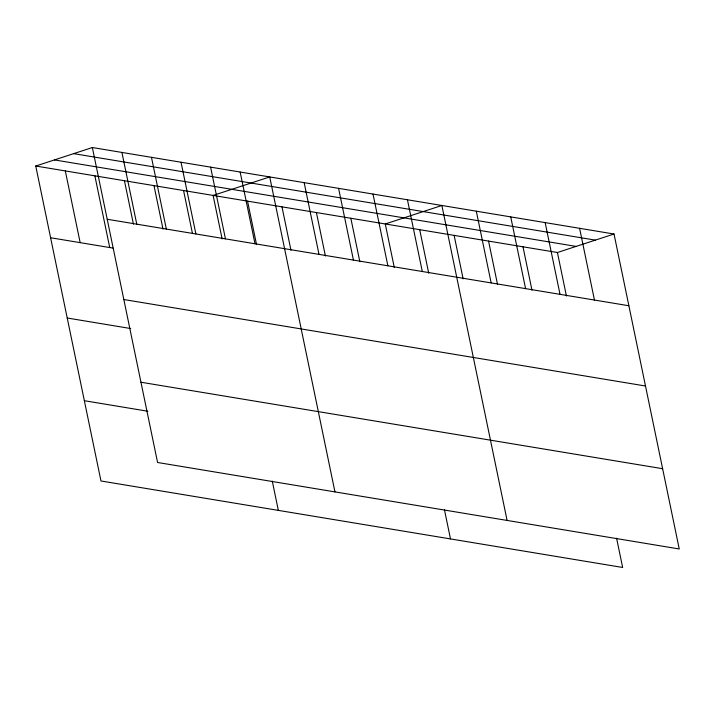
<?xml version="1.0" encoding="UTF-8"?>
<svg xmlns="http://www.w3.org/2000/svg" width="715" height="715" viewBox="0 0 715 715"><rect width="100%" height="100%" fill="white"/><g stroke="black" fill="none" stroke-linecap="round" stroke-linejoin="round"><path stroke-width="1.07" d="M616.58 538.181L622.649 567.469L100.976 480.981L35.75 166.023L92.351 147.531L614.024 234.019L679.25 548.977L157.577 462.489L92.351 147.531M35.75 166.023L557.423 252.511L614.024 234.019M73.672 153.636L595.345 240.124M54.429 159.919L576.102 246.407M107.205 219.264L628.878 305.752M50.604 237.746L113.015 248.096M123.829 299.531L645.502 386.011M67.228 318.014L130.729 328.543M140.953 382.23L662.626 468.709M84.352 400.713L147.853 411.241M579.597 228.308L594.451 300.041M557.423 252.511L566.423 295.983M545.161 222.606L560.015 294.33M522.987 246.8L531.996 290.272M510.733 216.895L525.588 288.628M488.56 241.089L497.56 284.561M476.306 211.184L491.16 282.917M454.132 235.387L463.132 278.859M507.096 520.44L441.87 205.482L385.269 223.965L394.269 267.437M419.696 229.676L428.705 273.148M407.443 199.771L422.297 271.503M444.426 509.643L450.495 538.922M373.016 194.06L387.87 265.792M350.842 218.263L359.842 261.735M338.579 188.358L353.433 260.081M316.405 212.552L325.414 256.024M304.152 182.647L319.006 254.379M281.978 206.841L290.978 250.313M334.951 491.893L269.725 176.936L213.115 195.427L222.124 238.899M247.551 201.138L256.551 244.61M240.16 172.038L255.014 243.77M210.603 167.14L225.457 238.864M272.281 481.097L278.341 510.385M181.038 162.234L195.892 233.966M183.558 190.53L192.335 232.911M151.473 157.336L166.327 229.059M153.993 185.623L163.002 229.095M121.916 152.438L136.771 224.161M124.437 180.725L133.437 224.197M94.872 175.827L109.726 247.551M65.315 170.921L80.169 242.653"/></g></svg>
